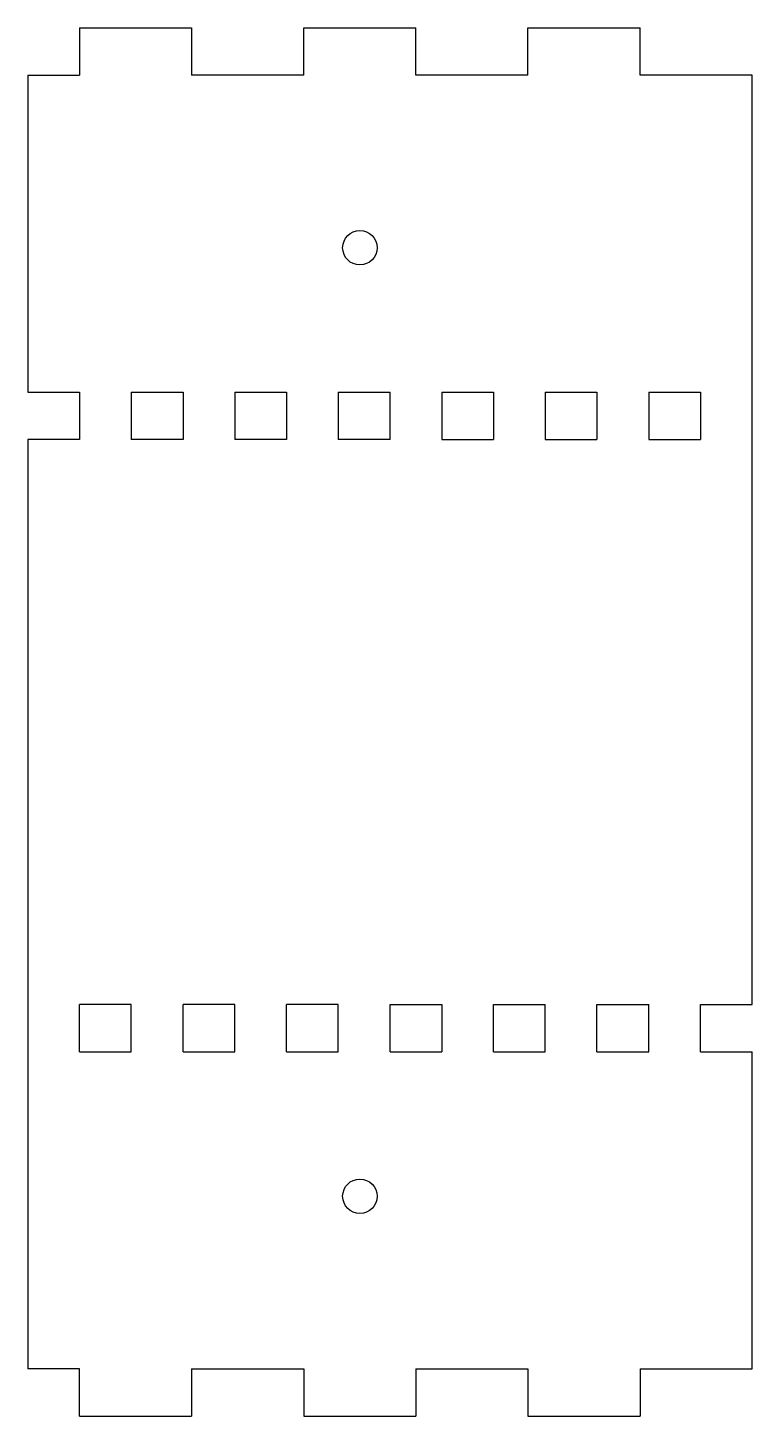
# Model space of a CAD drawing. Header units: inches. Extents: x -749 to -665, y 297 to 458.
import ezdxf

# ---------------------------------------------------------------- set-up
doc = ezdxf.new("R2010")
doc.units = ezdxf.units.IN
doc.header["$MEASUREMENT"] = 0

msp = doc.modelspace()

# ---------------------------------------------------------------- linework, layer by layer
for p, q in [((-743.31, 458.37), (-730.31, 458.37)), ((-743.31, 458.37), (-743.31, 452.88)), ((-730.31, 458.37), (-730.31, 452.87)), ((-717.31, 458.37), (-704.31, 458.37)), ((-717.31, 452.87), (-717.31, 458.37)), ((-704.31, 452.87), (-704.31, 458.37)), ((-691.31, 458.37), (-678.31, 458.37)), ((-691.31, 452.87), (-691.31, 458.37)), ((-678.31, 452.87), (-678.31, 458.37)), ((-749.31, 452.87), (-743.31, 452.88)), ((-749.31, 452.87), (-749.31, 416.12)), ((-717.31, 452.87), (-730.31, 452.87)), ((-691.31, 452.87), (-704.31, 452.87)), ((-665.31, 452.87), (-678.31, 452.87)), ((-665.31, 345.12), (-665.31, 452.87)), ((-749.31, 416.12), (-743.31, 416.12)), ((-743.31, 416.12), (-743.31, 410.62)), ((-737.31, 416.12), (-731.31, 416.12)), ((-737.31, 416.12), (-737.31, 410.62)), ((-731.31, 416.12), (-731.31, 410.62)), ((-725.31, 416.12), (-719.31, 416.12)), ((-725.31, 416.12), (-725.31, 410.62)), ((-719.31, 416.12), (-719.31, 410.62)), ((-713.31, 416.12), (-707.31, 416.12)), ((-713.31, 416.12), (-713.31, 410.62)), ((-707.31, 410.62), (-707.31, 416.12)), ((-701.31, 416.12), (-695.31, 416.12)), ((-701.31, 416.12), (-701.31, 410.62)), ((-695.31, 416.12), (-695.31, 410.62)), ((-689.31, 416.12), (-683.31, 416.12)), ((-689.31, 416.12), (-689.31, 410.62)), ((-683.31, 416.12), (-683.31, 410.62)), ((-677.31, 416.12), (-671.31, 416.12)), ((-677.31, 416.12), (-677.31, 410.62)), ((-671.31, 416.12), (-671.31, 410.62)), ((-749.31, 410.62), (-749.31, 302.87)), ((-743.31, 410.62), (-749.31, 410.62)), ((-731.31, 410.62), (-737.31, 410.62)), ((-719.31, 410.62), (-725.31, 410.62)), ((-707.31, 410.62), (-713.31, 410.62)), ((-701.31, 410.62), (-695.31, 410.62)), ((-689.31, 410.62), (-683.31, 410.62)), ((-677.31, 410.62), (-671.31, 410.62)), ((-737.31, 345.12), (-743.31, 345.12)), ((-743.31, 339.62), (-743.31, 345.12)), ((-737.31, 339.62), (-737.31, 345.12)), ((-725.31, 345.12), (-731.31, 345.12)), ((-731.31, 339.62), (-731.31, 345.12)), ((-725.31, 339.62), (-725.31, 345.12)), ((-713.31, 345.12), (-719.31, 345.12)), ((-719.31, 339.62), (-719.31, 345.12)), ((-713.31, 339.62), (-713.31, 345.12)), ((-707.31, 345.12), (-701.31, 345.12)), ((-707.31, 339.62), (-707.31, 345.12)), ((-701.31, 345.12), (-701.31, 339.62)), ((-695.31, 345.12), (-689.31, 345.12)), ((-695.31, 339.62), (-695.31, 345.12)), ((-689.31, 339.62), (-689.31, 345.12)), ((-683.31, 345.12), (-677.31, 345.12)), ((-683.31, 339.62), (-683.31, 345.12)), ((-677.31, 339.62), (-677.31, 345.12)), ((-671.31, 345.12), (-665.31, 345.12)), ((-671.31, 339.62), (-671.31, 345.12)), ((-743.31, 339.62), (-737.31, 339.62)), ((-731.31, 339.62), (-725.31, 339.62)), ((-719.31, 339.62), (-713.31, 339.62)), ((-707.31, 339.62), (-701.31, 339.62)), ((-695.31, 339.62), (-689.31, 339.62)), ((-683.31, 339.62), (-677.31, 339.62)), ((-671.31, 339.62), (-665.31, 339.62)), ((-665.31, 302.87), (-665.31, 339.62)), ((-743.31, 302.87), (-749.31, 302.87)), ((-743.31, 297.38), (-743.31, 302.87)), ((-730.31, 302.88), (-730.31, 297.38)), ((-730.31, 302.88), (-717.31, 302.88)), ((-717.31, 302.88), (-717.31, 297.38)), ((-704.31, 302.88), (-704.31, 297.38)), ((-704.31, 302.88), (-691.31, 302.88)), ((-691.31, 302.88), (-691.31, 297.38)), ((-678.31, 302.88), (-678.31, 297.38)), ((-678.31, 302.88), (-665.31, 302.87)), ((-743.31, 297.38), (-730.31, 297.38)), ((-717.31, 297.38), (-704.31, 297.38)), ((-691.31, 297.38), (-678.31, 297.38))]:
    msp.add_line(p, q)
for centre in [(-710.8, 432.87), (-710.8, 322.88)]:
    msp.add_circle(centre, 2)

doc.saveas('drawing.dxf')
